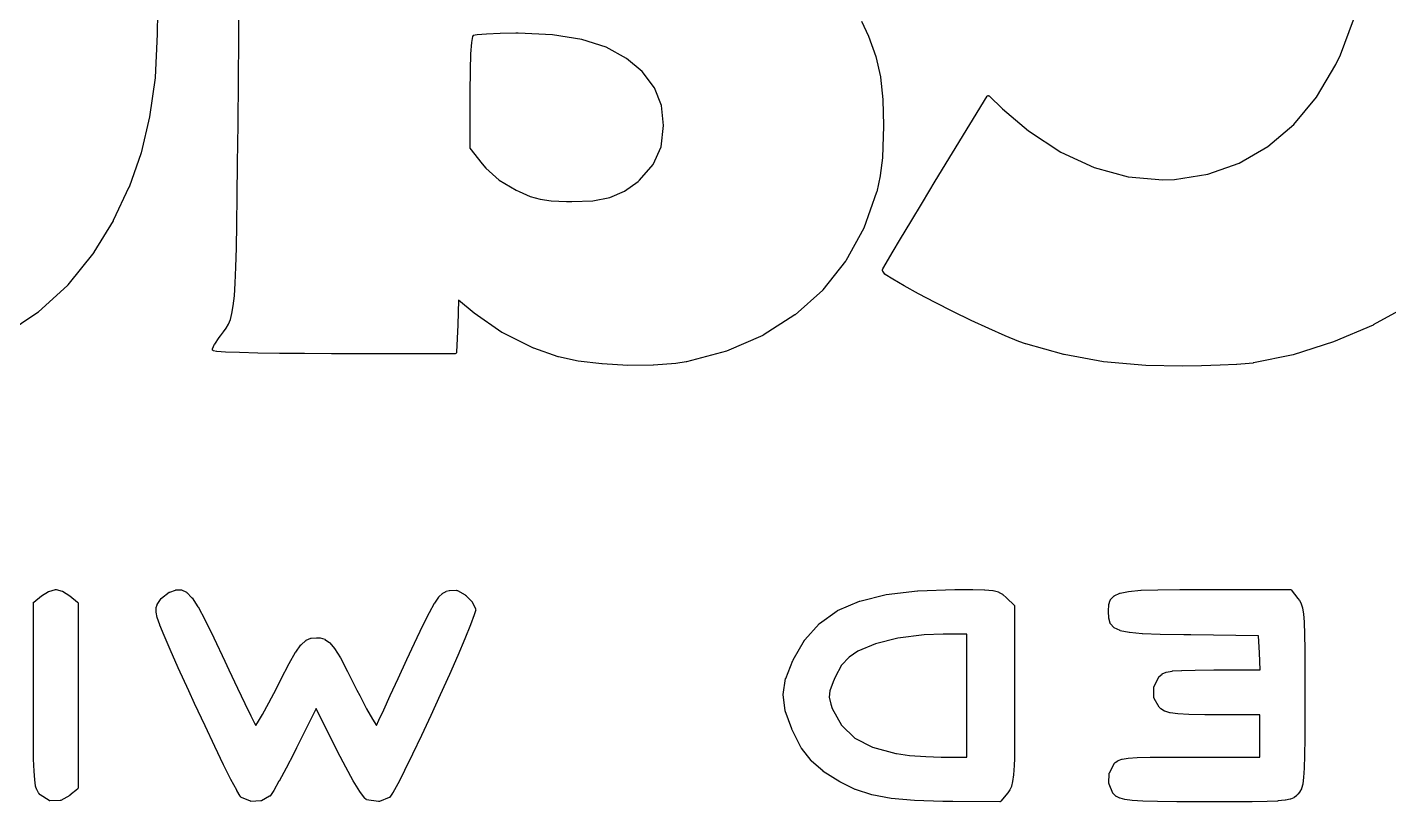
# Model space of a CAD drawing. Extents: x 10 to 287, y -200 to -10.
# Drawn here: x 102.885 to 107.652, y -63.808 to -61.096 of the extents above; entities that cross this region are included whole.
import ezdxf

# ---------------------------------------------------------------- set-up
doc = ezdxf.new("R2010")
doc.units = 0
doc.layers.add('BLACK', color=7, linetype='CONTINUOUS')

msp = doc.modelspace()

# ---------------------------------------------------------------- linework, layer by layer
at = {"layer": 'BLACK', "linetype": 'CONTINUOUS'}
for p, q in [((103.625, -61.137), (103.627, -60.9919)), ((103.341, -61.0428), (103.34, -61.1202)), ((107.483, -61.1928), (107.529, -61.0697)), ((104.54, -61.1177), (104.493, -61.1195)), ((104.595, -61.1169), (104.54, -61.1177)), ((104.604, -61.1168), (104.595, -61.1169)), ((104.724, -61.1221), (104.604, -61.1168)), ((105.806, -61.0744), (105.83, -61.1268)), ((103.34, -61.1204), (103.332, -61.2719)), ((103.34, -61.1202), (103.34, -61.1203)), ((103.34, -61.1203), (103.34, -61.1204)), ((103.624, -61.2797), (103.625, -61.137)), ((103.625, -61.137), (103.625, -61.137)), ((103.625, -61.137), (103.625, -61.137)), ((104.44, -61.1495), (104.437, -61.1883)), ((104.444, -61.1286), (104.44, -61.1495)), ((104.446, -61.1248), (104.444, -61.1286)), ((104.46, -61.1221), (104.446, -61.1248)), ((104.493, -61.1195), (104.46, -61.1221)), ((104.826, -61.1381), (104.724, -61.1221)), ((104.912, -61.1656), (104.826, -61.1381)), ((104.983, -61.2049), (104.912, -61.1656)), ((105.83, -61.1268), (105.83, -61.127)), ((105.83, -61.127), (105.83, -61.1272)), ((105.83, -61.1272), (105.856, -61.1979)), ((104.437, -61.1883), (104.435, -61.246)), ((105.038, -61.2512), (104.983, -61.2049)), ((105.856, -61.1979), (105.856, -61.1982)), ((105.856, -61.1982), (105.856, -61.1985)), ((105.856, -61.1985), (105.872, -61.2697)), ((107.467, -61.2266), (107.483, -61.1928)), ((104.435, -61.246), (104.434, -61.3246)), ((105.081, -61.3081), (105.038, -61.2512)), ((107.399, -61.3402), (107.467, -61.2266)), ((103.332, -61.2723), (103.313, -61.409)), ((103.332, -61.2719), (103.332, -61.2721)), ((103.332, -61.2721), (103.332, -61.2723)), ((103.623, -61.4359), (103.624, -61.2797)), ((103.624, -61.2797), (103.624, -61.2797)), ((105.106, -61.3699), (105.081, -61.3081)), ((105.872, -61.2697), (105.872, -61.27)), ((105.872, -61.27), (105.872, -61.2703)), ((105.872, -61.2703), (105.881, -61.3492)), ((104.434, -61.3246), (104.434, -61.5187)), ((105.881, -61.3492), (105.881, -61.3494)), ((105.881, -61.3494), (105.881, -61.3496)), ((105.881, -61.3496), (105.883, -61.4402)), ((106.064, -61.6347), (106.246, -61.3374)), ((106.246, -61.3366), (106.247, -61.336)), ((106.246, -61.3371), (106.246, -61.3366)), ((106.246, -61.3374), (106.246, -61.3371)), ((106.247, -61.336), (106.249, -61.3351)), ((106.249, -61.3352), (106.25, -61.335)), ((106.249, -61.3351), (106.249, -61.3352)), ((106.25, -61.335), (106.251, -61.3355)), ((106.251, -61.3355), (106.252, -61.3357)), ((106.252, -61.3357), (106.253, -61.3362)), ((106.253, -61.3362), (106.253, -61.3364)), ((106.253, -61.3364), (106.3, -61.3808)), ((107.319, -61.436), (107.399, -61.3402)), ((105.113, -61.4402), (105.106, -61.3699)), ((106.3, -61.3808), (106.391, -61.4589)), ((103.313, -61.4094), (103.283, -61.5354)), ((103.313, -61.409), (103.313, -61.4092)), ((103.313, -61.4092), (103.313, -61.4094)), ((103.621, -61.5712), (103.623, -61.4359)), ((105.104, -61.514), (105.113, -61.4402)), ((105.883, -61.4435), (105.882, -61.4774)), ((105.883, -61.4402), (105.883, -61.4402)), ((105.883, -61.4402), (105.883, -61.4434)), ((105.883, -61.4434), (105.883, -61.4435)), ((105.883, -61.4435), (105.883, -61.4435)), ((107.229, -61.5136), (107.319, -61.436)), ((105.882, -61.4776), (105.879, -61.5524)), ((105.882, -61.4774), (105.882, -61.4775)), ((105.882, -61.4775), (105.882, -61.4776)), ((106.391, -61.4589), (106.504, -61.5331)), ((103.283, -61.5359), (103.241, -61.6553)), ((103.283, -61.5354), (103.283, -61.5357)), ((103.283, -61.5357), (103.283, -61.5359)), ((104.434, -61.5187), (104.478, -61.5738)), ((105.076, -61.5764), (105.104, -61.514)), ((106.504, -61.5331), (106.621, -61.5868)), ((107.128, -61.5721), (107.229, -61.5136)), ((103.62, -61.6872), (103.621, -61.5712)), ((104.478, -61.5738), (104.49, -61.5887)), ((104.49, -61.5887), (104.537, -61.6308)), ((105.028, -61.6313), (105.076, -61.5764)), ((105.879, -61.5528), (105.871, -61.615)), ((105.879, -61.5524), (105.879, -61.5526)), ((105.879, -61.5526), (105.879, -61.5528)), ((106.621, -61.5868), (106.74, -61.6193)), ((107.019, -61.6107), (107.128, -61.5721)), ((104.537, -61.6308), (104.597, -61.6663)), ((104.976, -61.6697), (105.024, -61.6353)), ((105.024, -61.6353), (105.028, -61.6313)), ((105.871, -61.6155), (105.859, -61.672)), ((105.871, -61.615), (105.871, -61.6152)), ((105.871, -61.6152), (105.871, -61.6155)), ((106.019, -61.7088), (106.064, -61.6347)), ((106.064, -61.6347), (106.064, -61.6347)), ((106.064, -61.6347), (106.064, -61.6347)), ((106.74, -61.6193), (106.861, -61.6302)), ((106.861, -61.6302), (106.902, -61.6289)), ((106.902, -61.6289), (107.019, -61.6107)), ((103.24, -61.6558), (103.185, -61.7725)), ((103.241, -61.6553), (103.24, -61.6555)), ((103.24, -61.6555), (103.24, -61.6558)), ((103.619, -61.7856), (103.62, -61.6872)), ((104.597, -61.6663), (104.607, -61.6713)), ((104.607, -61.6713), (104.645, -61.688)), ((104.645, -61.688), (104.68, -61.698)), ((104.925, -61.6918), (104.976, -61.6697)), ((105.858, -61.6726), (105.814, -61.7987)), ((105.859, -61.672), (105.858, -61.6723)), ((105.858, -61.6723), (105.858, -61.6726)), ((104.68, -61.698), (104.719, -61.7033)), ((104.719, -61.7033), (104.773, -61.706)), ((104.773, -61.706), (104.791, -61.7064)), ((104.791, -61.7064), (104.865, -61.7036)), ((104.865, -61.7036), (104.925, -61.6918)), ((105.978, -61.7771), (106.019, -61.7088)), ((106.019, -61.7088), (106.019, -61.7088)), ((106.019, -61.7088), (106.019, -61.7088)), ((103.185, -61.773), (103.118, -61.8838)), ((103.185, -61.7725), (103.185, -61.7727)), ((103.185, -61.7727), (103.185, -61.773)), ((103.617, -61.8679), (103.619, -61.7856)), ((105.942, -61.8369), (105.978, -61.7771)), ((105.978, -61.7771), (105.978, -61.7771)), ((105.978, -61.7771), (105.978, -61.7771)), ((105.814, -61.7995), (105.751, -61.9141)), ((105.814, -61.7987), (105.814, -61.7991)), ((105.814, -61.7991), (105.814, -61.7995)), ((103.615, -61.9361), (103.617, -61.8679)), ((105.913, -61.8859), (105.942, -61.8369)), ((105.942, -61.8369), (105.942, -61.8369)), ((105.942, -61.8369), (105.942, -61.8369)), ((103.118, -61.8843), (103.027, -61.9979)), ((103.118, -61.8838), (103.118, -61.884)), ((103.118, -61.884), (103.118, -61.8843)), ((105.75, -61.9148), (105.67, -62.0157)), ((105.751, -61.9141), (105.75, -61.9144)), ((105.75, -61.9144), (105.75, -61.9148)), ((105.881, -61.9415), (105.892, -61.9216)), ((105.892, -61.9216), (105.913, -61.8859)), ((105.892, -61.9216), (105.892, -61.9216)), ((105.892, -61.9216), (105.892, -61.9216)), ((105.913, -61.8859), (105.913, -61.8859)), ((105.913, -61.8859), (105.913, -61.8859)), ((103.613, -61.9915), (103.615, -61.9361)), ((105.879, -61.945), (105.881, -61.9419)), ((105.879, -61.9459), (105.879, -61.945)), ((105.879, -61.9467), (105.879, -61.9459)), ((105.879, -61.9477), (105.879, -61.9467)), ((105.879, -61.9488), (105.879, -61.9477)), ((105.88, -61.9495), (105.879, -61.9488)), ((105.88, -61.9503), (105.88, -61.9495)), ((105.888, -61.96), (105.88, -61.9503)), ((105.881, -61.9417), (105.881, -61.9415)), ((105.881, -61.9419), (105.881, -61.9417)), ((105.889, -61.9603), (105.888, -61.96)), ((105.889, -61.9609), (105.889, -61.9603)), ((105.915, -61.9781), (105.889, -61.9609)), ((103.027, -61.9984), (102.923, -62.0939)), ((103.027, -61.9979), (103.027, -61.9981)), ((103.027, -61.9981), (103.027, -61.9984)), ((103.61, -62.0359), (103.613, -61.9915)), ((105.67, -62.0163), (105.573, -62.1026)), ((105.67, -62.0157), (105.67, -62.0159)), ((105.67, -62.0159), (105.67, -62.0163)), ((105.915, -61.9782), (105.915, -61.9781)), ((105.915, -61.9783), (105.915, -61.9782)), ((105.955, -62.0016), (105.915, -61.9783)), ((105.955, -62.0017), (105.955, -62.0016)), ((105.955, -62.0016), (105.955, -62.0016)), ((106.005, -62.0293), (105.955, -62.0017)), ((103.601, -62.098), (103.606, -62.0708)), ((103.606, -62.0708), (103.61, -62.0359)), ((104.395, -62.0518), (104.392, -62.1378)), ((104.449, -62.0964), (104.395, -62.0518)), ((106.005, -62.0294), (106.005, -62.0293)), ((106.005, -62.0293), (106.005, -62.0293)), ((106.064, -62.0597), (106.005, -62.0294)), ((106.064, -62.0598), (106.064, -62.0597)), ((106.126, -62.0913), (106.064, -62.0598)), ((106.064, -62.0598), (106.064, -62.0598)), ((107.724, -62.0685), (107.597, -62.1381)), ((102.922, -62.0944), (102.807, -62.1712)), ((102.923, -62.094), (102.922, -62.0944)), ((102.923, -62.0939), (102.923, -62.094)), ((103.589, -62.1356), (103.596, -62.119)), ((103.596, -62.119), (103.601, -62.098)), ((104.449, -62.0965), (104.449, -62.0964)), ((104.449, -62.0967), (104.449, -62.0965)), ((104.546, -62.1642), (104.449, -62.0967)), ((105.572, -62.1031), (105.461, -62.1742)), ((105.573, -62.1028), (105.572, -62.1031)), ((105.573, -62.1026), (105.573, -62.1028)), ((106.19, -62.1222), (106.126, -62.0913)), ((106.126, -62.0913), (106.126, -62.0913)), ((106.126, -62.0913), (106.126, -62.0913)), ((103.561, -62.1765), (103.572, -62.1626)), ((103.572, -62.1626), (103.581, -62.1495)), ((103.581, -62.1495), (103.589, -62.1356)), ((104.392, -62.1378), (104.388, -62.2339)), ((104.547, -62.1642), (104.546, -62.1642)), ((104.547, -62.1645), (104.547, -62.1642)), ((104.657, -62.2192), (104.547, -62.1645)), ((106.19, -62.1223), (106.19, -62.1222)), ((106.19, -62.1222), (106.19, -62.1222)), ((106.252, -62.151), (106.19, -62.1223)), ((106.309, -62.176), (106.252, -62.151)), ((106.252, -62.151), (106.252, -62.151)), ((106.252, -62.151), (106.252, -62.151)), ((107.597, -62.1383), (107.459, -62.1971)), ((107.597, -62.1381), (107.597, -62.1382)), ((107.597, -62.1382), (107.597, -62.1383)), ((103.533, -62.2214), (103.54, -62.2058)), ((103.54, -62.2055), (103.541, -62.2051)), ((103.54, -62.2058), (103.54, -62.2055)), ((103.541, -62.2051), (103.556, -62.1822)), ((103.556, -62.1821), (103.557, -62.182)), ((103.556, -62.1822), (103.556, -62.1821)), ((103.557, -62.182), (103.561, -62.1765)), ((103.561, -62.1765), (103.561, -62.1765)), ((105.46, -62.1745), (105.333, -62.2294)), ((105.461, -62.1742), (105.46, -62.1742)), ((105.46, -62.1742), (105.46, -62.1745)), ((106.357, -62.1955), (106.309, -62.176)), ((106.309, -62.176), (106.309, -62.176)), ((106.309, -62.176), (106.309, -62.176)), ((106.357, -62.1956), (106.357, -62.1955)), ((106.357, -62.1955), (106.357, -62.1955)), ((106.38, -62.204), (106.357, -62.1956)), ((106.381, -62.204), (106.38, -62.204)), ((106.381, -62.2041), (106.381, -62.204)), ((106.514, -62.2419), (106.381, -62.2041)), ((107.459, -62.1972), (107.317, -62.2424)), ((107.459, -62.1971), (107.459, -62.1971)), ((107.459, -62.1971), (107.459, -62.1972)), ((103.533, -62.2224), (103.533, -62.2214)), ((103.533, -62.2226), (103.533, -62.2224)), ((103.533, -62.2229), (103.533, -62.2226)), ((103.533, -62.223), (103.533, -62.2229)), ((103.533, -62.2232), (103.533, -62.223)), ((103.533, -62.2237), (103.533, -62.2232)), ((103.533, -62.2247), (103.533, -62.2237)), ((103.533, -62.2252), (103.533, -62.2247)), ((103.533, -62.2255), (103.533, -62.2252)), ((103.533, -62.2267), (103.533, -62.2255)), ((103.534, -62.2269), (103.533, -62.2267)), ((103.534, -62.2273), (103.534, -62.2269)), ((103.535, -62.228), (103.534, -62.2273)), ((103.537, -62.2288), (103.535, -62.228)), ((103.547, -62.231), (103.537, -62.2288)), ((103.548, -62.231), (103.547, -62.231)), ((103.548, -62.2311), (103.548, -62.231)), ((103.579, -62.2331), (103.548, -62.2311)), ((103.628, -62.2349), (103.579, -62.2331)), ((103.579, -62.2331), (103.579, -62.2331)), ((103.579, -62.2331), (103.579, -62.2331)), ((103.692, -62.2364), (103.628, -62.2349)), ((103.628, -62.2349), (103.628, -62.2349)), ((103.628, -62.2349), (103.628, -62.2349)), ((103.768, -62.2376), (103.692, -62.2364)), ((103.692, -62.2364), (103.692, -62.2364)), ((103.692, -62.2364), (103.692, -62.2364)), ((103.855, -62.2384), (103.768, -62.2376)), ((103.768, -62.2376), (103.768, -62.2376)), ((103.768, -62.2376), (103.768, -62.2376)), ((103.95, -62.2387), (103.855, -62.2384)), ((103.855, -62.2384), (103.855, -62.2384)), ((103.855, -62.2384), (103.855, -62.2384)), ((103.95, -62.2387), (103.95, -62.2387)), ((103.95, -62.2387), (103.95, -62.2387)), ((103.96, -62.2387), (103.95, -62.2387)), ((104.383, -62.2387), (103.96, -62.2387)), ((104.385, -62.238), (104.383, -62.2387)), ((104.387, -62.2373), (104.385, -62.238)), ((104.388, -62.2355), (104.387, -62.2372)), ((104.387, -62.2372), (104.387, -62.2373)), ((104.387, -62.2373), (104.387, -62.2373)), ((104.388, -62.2339), (104.388, -62.2355)), ((104.658, -62.2195), (104.657, -62.2192)), ((104.657, -62.2192), (104.657, -62.2192)), ((104.744, -62.2497), (104.658, -62.2195)), ((104.745, -62.2499), (104.744, -62.2497)), ((104.744, -62.2497), (104.744, -62.2497)), ((104.814, -62.2646), (104.745, -62.2499)), ((105.333, -62.2296), (105.193, -62.2675)), ((105.333, -62.2294), (105.333, -62.2294)), ((105.333, -62.2294), (105.333, -62.2296)), ((106.515, -62.2419), (106.514, -62.2419)), ((106.515, -62.2421), (106.515, -62.2419)), ((106.653, -62.2671), (106.515, -62.2421)), ((107.317, -62.2425), (107.178, -62.2713)), ((107.317, -62.2424), (107.317, -62.2423)), ((107.317, -62.2423), (107.317, -62.2425)), ((104.814, -62.2646), (104.814, -62.2645)), ((104.814, -62.2645), (104.814, -62.2646)), ((104.897, -62.2746), (104.814, -62.2646)), ((104.898, -62.2746), (104.897, -62.2746)), ((104.898, -62.2747), (104.898, -62.2746)), ((104.988, -62.2796), (104.898, -62.2747)), ((105.076, -62.2793), (104.988, -62.2796)), ((104.988, -62.2796), (104.988, -62.2796)), ((104.988, -62.2796), (104.988, -62.2796)), ((105.077, -62.2793), (105.076, -62.2792)), ((105.076, -62.2792), (105.076, -62.2793)), ((105.156, -62.2733), (105.077, -62.2793)), ((105.192, -62.2676), (105.156, -62.2733)), ((105.156, -62.2733), (105.156, -62.2732)), ((105.156, -62.2732), (105.156, -62.2733)), ((105.193, -62.2675), (105.192, -62.2674)), ((105.192, -62.2674), (105.192, -62.2676)), ((106.653, -62.2671), (106.653, -62.267)), ((106.653, -62.267), (106.653, -62.2671)), ((106.801, -62.2801), (106.653, -62.2671)), ((106.928, -62.2825), (106.801, -62.2801)), ((106.801, -62.2801), (106.801, -62.2801)), ((106.801, -62.2801), (106.801, -62.2801)), ((106.996, -62.2814), (106.928, -62.2825)), ((106.928, -62.2825), (106.928, -62.2824)), ((106.928, -62.2824), (106.928, -62.2825)), ((107.062, -62.2793), (106.996, -62.2814)), ((106.996, -62.2814), (106.996, -62.2814)), ((106.996, -62.2814), (106.996, -62.2814)), ((107.119, -62.2764), (107.062, -62.2793)), ((107.062, -62.2793), (107.062, -62.2793)), ((107.062, -62.2793), (107.062, -62.2793)), ((107.12, -62.2764), (107.119, -62.2764)), ((107.119, -62.2764), (107.119, -62.2764)), ((107.163, -62.2731), (107.12, -62.2764)), ((107.177, -62.2714), (107.163, -62.2731)), ((107.163, -62.2731), (107.163, -62.273)), ((107.163, -62.273), (107.163, -62.2731)), ((107.178, -62.2713), (107.177, -62.2713)), ((107.177, -62.2713), (107.177, -62.2714)), ((102.935, -63.0864), (102.959, -63.0716)), ((102.959, -63.0715), (102.96, -63.0711)), ((102.959, -63.0716), (102.959, -63.0715)), ((102.96, -63.0711), (102.983, -63.0643)), ((102.983, -63.0643), (102.984, -63.0644)), ((102.984, -63.0644), (102.986, -63.0643)), ((102.986, -63.0643), (103.007, -63.0701)), ((103.007, -63.0701), (103.007, -63.0706)), ((103.007, -63.0706), (103.008, -63.0707)), ((103.008, -63.0707), (103.034, -63.0864)), ((103.383, -63.0738), (103.384, -63.0735)), ((103.383, -63.0743), (103.383, -63.0738)), ((103.384, -63.0733), (103.404, -63.0663)), ((103.384, -63.0735), (103.384, -63.0733)), ((103.384, -63.0735), (103.384, -63.0735)), ((103.404, -63.0664), (103.405, -63.066)), ((103.404, -63.0663), (103.404, -63.0664)), ((103.405, -63.066), (103.423, -63.0655)), ((103.423, -63.0655), (103.424, -63.0659)), ((103.424, -63.0659), (103.425, -63.066)), ((103.425, -63.066), (103.442, -63.074)), ((103.442, -63.074), (103.442, -63.0746)), ((104.34, -63.0773), (104.351, -63.0711)), ((104.351, -63.0711), (104.352, -63.071)), ((104.352, -63.0707), (104.362, -63.0678)), ((104.352, -63.071), (104.352, -63.0707)), ((104.362, -63.0679), (104.363, -63.0676)), ((104.362, -63.0678), (104.362, -63.0679)), ((104.363, -63.0676), (104.388, -63.0674)), ((104.388, -63.0674), (104.389, -63.0679)), ((104.389, -63.0679), (104.391, -63.0681)), ((104.391, -63.0681), (104.418, -63.0834)), ((105.892, -63.0819), (106.002, -63.0687)), ((106.002, -63.0687), (106.003, -63.0686)), ((106.002, -63.0687), (106.002, -63.0687)), ((106.003, -63.0686), (106.132, -63.0643)), ((106.132, -63.0643), (106.132, -63.0643)), ((106.132, -63.0643), (106.132, -63.0643)), ((106.132, -63.0643), (106.135, -63.0643)), ((106.135, -63.0643), (106.135, -63.0643)), ((106.135, -63.0643), (106.135, -63.0643)), ((106.135, -63.0643), (106.195, -63.0644)), ((106.195, -63.0644), (106.195, -63.0644)), ((106.195, -63.0644), (106.195, -63.0644)), ((106.195, -63.0644), (106.237, -63.0654)), ((106.237, -63.0654), (106.238, -63.0655)), ((106.238, -63.0655), (106.238, -63.0655)), ((106.238, -63.0655), (106.266, -63.0681)), ((106.266, -63.0681), (106.266, -63.0683)), ((106.266, -63.0683), (106.267, -63.0682)), ((106.267, -63.0682), (106.285, -63.073)), ((106.285, -63.073), (106.286, -63.0734)), ((106.286, -63.0734), (106.286, -63.0735)), ((106.286, -63.0735), (106.3, -63.0812)), ((106.711, -63.0774), (106.741, -63.0713)), ((106.741, -63.0712), (106.784, -63.0673)), ((106.741, -63.0713), (106.741, -63.0712)), ((106.741, -63.0713), (106.741, -63.0713)), ((106.784, -63.0673), (106.784, -63.0674)), ((106.784, -63.0674), (106.785, -63.0673)), ((106.785, -63.0673), (106.843, -63.0652)), ((106.843, -63.0652), (106.92, -63.0643)), ((106.843, -63.0652), (106.843, -63.0652)), ((106.843, -63.0652), (106.843, -63.0652)), ((106.92, -63.0643), (107.016, -63.0641)), ((106.92, -63.0643), (106.92, -63.0643)), ((106.92, -63.0643), (106.92, -63.0643)), ((107.016, -63.0641), (107.016, -63.0641)), ((107.016, -63.0641), (107.016, -63.0641)), ((107.016, -63.0641), (107.306, -63.0641)), ((107.306, -63.0641), (107.307, -63.0642)), ((107.307, -63.0642), (107.307, -63.0641)), ((107.307, -63.0641), (107.308, -63.0649)), ((107.308, -63.0649), (107.31, -63.0655)), ((107.31, -63.0655), (107.31, -63.0658)), ((107.31, -63.0658), (107.31, -63.066)), ((107.31, -63.066), (107.334, -63.0957)), ((102.906, -63.1117), (102.907, -63.1102)), ((102.906, -63.112), (102.906, -63.1117)), ((102.906, -63.1122), (102.906, -63.112)), ((102.906, -63.4338), (102.906, -63.1122)), ((102.907, -63.1087), (102.908, -63.1086)), ((102.907, -63.1102), (102.907, -63.1087)), ((102.908, -63.1083), (102.935, -63.0868)), ((102.908, -63.1086), (102.908, -63.1083)), ((102.935, -63.0867), (102.935, -63.0864)), ((102.935, -63.0868), (102.935, -63.0867)), ((103.034, -63.0864), (103.034, -63.0867)), ((103.034, -63.0867), (103.034, -63.0868)), ((103.034, -63.0868), (103.061, -63.1083)), ((103.061, -63.1083), (103.061, -63.1086)), ((103.061, -63.1086), (103.061, -63.1087)), ((103.061, -63.1087), (103.062, -63.1102)), ((103.062, -63.1102), (103.063, -63.1117)), ((103.063, -63.1117), (103.063, -63.112)), ((103.063, -63.112), (103.063, -63.1122)), ((103.063, -63.1122), (103.063, -63.7597)), ((103.336, -63.1279), (103.339, -63.1182)), ((103.339, -63.1175), (103.34, -63.1167)), ((103.339, -63.1182), (103.339, -63.1175)), ((103.34, -63.1167), (103.354, -63.0958)), ((103.354, -63.0958), (103.355, -63.0954)), ((103.355, -63.0947), (103.382, -63.0744)), ((103.355, -63.0954), (103.355, -63.0947)), ((103.382, -63.0744), (103.383, -63.0743)), ((103.442, -63.0746), (103.443, -63.075)), ((103.443, -63.075), (103.461, -63.0935)), ((103.461, -63.0935), (103.461, -63.094)), ((103.461, -63.094), (103.462, -63.0942)), ((103.462, -63.0942), (103.482, -63.1253)), ((104.293, -63.1445), (104.311, -63.1125)), ((104.311, -63.1123), (104.312, -63.1121)), ((104.311, -63.1125), (104.311, -63.1123)), ((104.312, -63.1121), (104.326, -63.0912)), ((104.326, -63.0905), (104.339, -63.0782)), ((104.326, -63.0909), (104.326, -63.0905)), ((104.326, -63.0912), (104.326, -63.0909)), ((104.339, -63.0779), (104.34, -63.0773)), ((104.339, -63.0782), (104.339, -63.0779)), ((104.418, -63.0834), (104.418, -63.0837)), ((104.418, -63.0837), (104.418, -63.0838)), ((104.418, -63.0838), (104.42, -63.0848)), ((104.42, -63.0848), (104.42, -63.0851)), ((104.42, -63.0851), (104.42, -63.0853)), ((104.42, -63.0853), (104.442, -63.1079)), ((104.442, -63.1079), (104.443, -63.1086)), ((104.443, -63.1086), (104.443, -63.1092)), ((104.443, -63.1092), (104.454, -63.1314)), ((105.722, -63.1385), (105.799, -63.1052)), ((105.799, -63.1051), (105.8, -63.1049)), ((105.799, -63.1052), (105.799, -63.1051)), ((105.8, -63.1049), (105.892, -63.082)), ((105.892, -63.0821), (105.892, -63.0819)), ((105.892, -63.082), (105.892, -63.0821)), ((106.3, -63.0812), (106.3, -63.0817)), ((106.3, -63.0817), (106.301, -63.0819)), ((106.301, -63.0819), (106.313, -63.0931)), ((106.313, -63.0931), (106.313, -63.0932)), ((106.313, -63.0932), (106.313, -63.0932)), ((106.313, -63.0932), (106.341, -63.1209)), ((106.341, -63.1209), (106.341, -63.1209)), ((106.341, -63.1209), (106.342, -63.1245)), ((106.671, -63.1387), (106.672, -63.1187)), ((106.672, -63.1175), (106.677, -63.1017)), ((106.672, -63.1181), (106.672, -63.1175)), ((106.672, -63.1187), (106.672, -63.1181)), ((106.677, -63.1017), (106.678, -63.1008)), ((106.678, -63.0998), (106.689, -63.0878)), ((106.678, -63.1008), (106.678, -63.0998)), ((106.689, -63.0878), (106.69, -63.0873)), ((106.69, -63.0873), (106.691, -63.0865)), ((106.691, -63.0865), (106.71, -63.0777)), ((106.71, -63.0777), (106.711, -63.0774)), ((106.71, -63.0777), (106.71, -63.0777)), ((107.334, -63.0957), (107.334, -63.0958)), ((107.334, -63.0958), (107.334, -63.0958)), ((107.334, -63.0958), (107.339, -63.1025)), ((107.339, -63.1025), (107.339, -63.1029)), ((107.339, -63.1029), (107.339, -63.1031)), ((107.339, -63.1031), (107.345, -63.1136)), ((107.345, -63.1136), (107.345, -63.1142)), ((107.345, -63.1142), (107.345, -63.1146)), ((107.345, -63.1146), (107.35, -63.1286)), ((103.336, -63.1287), (103.336, -63.1279)), ((103.336, -63.1294), (103.336, -63.1287)), ((103.336, -63.1424), (103.336, -63.1294)), ((103.336, -63.1429), (103.336, -63.1424)), ((103.336, -63.1434), (103.336, -63.1429)), ((103.34, -63.162), (103.336, -63.1434)), ((103.34, -63.1622), (103.34, -63.162)), ((103.34, -63.1625), (103.34, -63.1622)), ((103.349, -63.1888), (103.34, -63.1625)), ((103.482, -63.1253), (103.482, -63.1255)), ((103.482, -63.1255), (103.483, -63.1257)), ((103.483, -63.1257), (103.507, -63.1714)), ((104.27, -63.1904), (104.293, -63.1447)), ((104.293, -63.1446), (104.293, -63.1445)), ((104.293, -63.1447), (104.293, -63.1446)), ((104.45, -63.1537), (104.437, -63.1882)), ((104.455, -63.1355), (104.45, -63.1532)), ((104.45, -63.1532), (104.45, -63.1534)), ((104.45, -63.1534), (104.45, -63.1537)), ((104.454, -63.1314), (104.454, -63.1324)), ((104.454, -63.1324), (104.455, -63.1333)), ((104.455, -63.1339), (104.454, -63.1347)), ((104.454, -63.1347), (104.455, -63.1355)), ((104.455, -63.1333), (104.455, -63.1339)), ((105.659, -63.1836), (105.721, -63.139)), ((105.721, -63.139), (105.722, -63.1389)), ((105.722, -63.1389), (105.722, -63.1385)), ((106.342, -63.1245), (106.342, -63.4339)), ((106.671, -63.1388), (106.671, -63.1387)), ((106.671, -63.139), (106.671, -63.1388)), ((106.671, -63.1413), (106.671, -63.139)), ((106.671, -63.1414), (106.671, -63.1413)), ((106.671, -63.1416), (106.671, -63.1414)), ((106.672, -63.1642), (106.671, -63.1416)), ((106.672, -63.1647), (106.672, -63.1642)), ((106.672, -63.1653), (106.672, -63.1647)), ((106.677, -63.1828), (106.672, -63.1653)), ((107.35, -63.1286), (107.35, -63.129)), ((107.35, -63.129), (107.35, -63.1294)), ((107.35, -63.1294), (107.353, -63.1497)), ((107.353, -63.1497), (107.353, -63.1499)), ((107.353, -63.1499), (107.353, -63.1501)), ((107.353, -63.1501), (107.356, -63.1794)), ((103.349, -63.189), (103.349, -63.1888)), ((103.349, -63.1891), (103.349, -63.189)), ((103.364, -63.2256), (103.349, -63.1891)), ((103.507, -63.1714), (103.507, -63.1715)), ((103.507, -63.1715), (103.508, -63.1715)), ((103.508, -63.1715), (103.538, -63.2339)), ((104.24, -63.2525), (104.27, -63.1905)), ((104.27, -63.1905), (104.27, -63.1904)), ((104.27, -63.1905), (104.27, -63.1905)), ((104.437, -63.1884), (104.417, -63.2367)), ((104.437, -63.1882), (104.437, -63.1883)), ((104.437, -63.1883), (104.437, -63.1884)), ((105.607, -63.2409), (105.658, -63.1843)), ((105.658, -63.1841), (105.659, -63.1836)), ((105.658, -63.1843), (105.658, -63.1841)), ((106.677, -63.1837), (106.677, -63.1828)), ((106.678, -63.1847), (106.677, -63.1837)), ((106.689, -63.1978), (106.678, -63.1847)), ((106.69, -63.1983), (106.689, -63.1978)), ((106.691, -63.1991), (106.69, -63.1983)), ((106.711, -63.2084), (106.691, -63.1991)), ((106.711, -63.2085), (106.711, -63.2084)), ((106.712, -63.2088), (106.711, -63.2085)), ((106.743, -63.2151), (106.712, -63.2088)), ((106.744, -63.2152), (106.743, -63.2151)), ((106.743, -63.2151), (106.743, -63.2151)), ((106.789, -63.2192), (106.744, -63.2152)), ((107.356, -63.1794), (107.356, -63.1795)), ((107.356, -63.1795), (107.356, -63.1796)), ((107.356, -63.1796), (107.357, -63.2206)), ((103.364, -63.2257), (103.364, -63.2256)), ((103.385, -63.2747), (103.364, -63.2257)), ((103.364, -63.2257), (103.364, -63.2257)), ((103.538, -63.2339), (103.538, -63.2339)), ((103.538, -63.2339), (103.538, -63.234)), ((103.538, -63.234), (103.576, -63.3149)), ((103.825, -63.2841), (103.843, -63.2587)), ((103.843, -63.2584), (103.844, -63.2579)), ((103.843, -63.2587), (103.843, -63.2584)), ((103.844, -63.2579), (103.86, -63.2431)), ((103.86, -63.2431), (103.861, -63.2428)), ((103.861, -63.2422), (103.877, -63.2354)), ((103.861, -63.2428), (103.861, -63.2422)), ((103.877, -63.2354), (103.878, -63.2354)), ((103.878, -63.2354), (103.879, -63.2351)), ((103.879, -63.2351), (103.897, -63.2334)), ((103.897, -63.2334), (103.898, -63.2335)), ((103.898, -63.2335), (103.898, -63.2334)), ((103.898, -63.2334), (103.909, -63.2339)), ((103.909, -63.2339), (103.909, -63.2341)), ((103.909, -63.2341), (103.91, -63.234)), ((103.91, -63.234), (103.926, -63.2382)), ((103.926, -63.2382), (103.926, -63.2388)), ((103.926, -63.2388), (103.927, -63.239)), ((103.927, -63.239), (103.943, -63.2499)), ((103.943, -63.2499), (103.943, -63.2505)), ((103.943, -63.2505), (103.944, -63.2508)), ((103.944, -63.2508), (103.96, -63.2711)), ((104.214, -63.3098), (104.24, -63.2526)), ((104.24, -63.2526), (104.24, -63.2525)), ((104.24, -63.2525), (104.24, -63.2525)), ((104.417, -63.2368), (104.392, -63.2958)), ((104.417, -63.2367), (104.417, -63.2367)), ((104.417, -63.2367), (104.417, -63.2368)), ((105.566, -63.3111), (105.606, -63.2417)), ((105.606, -63.2417), (105.607, -63.2414)), ((105.607, -63.2414), (105.607, -63.2409)), ((105.855, -63.2543), (105.793, -63.2809)), ((105.933, -63.2349), (105.855, -63.2543)), ((106.025, -63.2237), (105.933, -63.2349)), ((106.092, -63.2213), (106.025, -63.2237)), ((106.174, -63.2208), (106.092, -63.2213)), ((106.174, -63.6511), (106.174, -63.2208)), ((106.79, -63.2192), (106.789, -63.2192)), ((106.789, -63.2192), (106.789, -63.2192)), ((106.852, -63.2216), (106.79, -63.2192)), ((106.934, -63.2231), (106.852, -63.2216)), ((106.852, -63.2216), (106.852, -63.2216)), ((106.852, -63.2216), (106.852, -63.2216)), ((106.959, -63.2234), (106.934, -63.2231)), ((106.934, -63.2231), (106.934, -63.2231)), ((106.934, -63.2231), (106.934, -63.2231)), ((107.196, -63.2264), (106.959, -63.2234)), ((106.959, -63.2234), (106.959, -63.2234)), ((106.959, -63.2234), (106.959, -63.2234)), ((107.199, -63.2866), (107.196, -63.2264)), ((107.357, -63.2206), (107.357, -63.2206)), ((107.357, -63.2206), (107.357, -63.2207)), ((107.357, -63.2207), (107.358, -63.276)), ((103.413, -63.3384), (103.385, -63.2747)), ((103.385, -63.2747), (103.385, -63.2747)), ((103.385, -63.2747), (103.385, -63.2747)), ((103.802, -63.3236), (103.824, -63.2845)), ((103.824, -63.2845), (103.825, -63.2844)), ((103.825, -63.2844), (103.825, -63.2841)), ((103.96, -63.2711), (103.96, -63.2714)), ((103.96, -63.2714), (103.961, -63.2716)), ((103.961, -63.2716), (103.981, -63.304)), ((103.981, -63.304), (103.981, -63.3042)), ((103.981, -63.3042), (103.981, -63.3043)), ((103.981, -63.3043), (104.006, -63.3516)), ((104.183, -63.3761), (104.214, -63.3098)), ((104.214, -63.3098), (104.214, -63.3098)), ((104.214, -63.3098), (104.214, -63.3098)), ((104.392, -63.2958), (104.363, -63.3624)), ((104.392, -63.2958), (104.392, -63.2958)), ((104.392, -63.2958), (104.392, -63.2958)), ((105.565, -63.3132), (105.566, -63.3115)), ((105.566, -63.3114), (105.566, -63.3111)), ((105.566, -63.3115), (105.566, -63.3114)), ((105.763, -63.3011), (105.736, -63.33)), ((105.793, -63.2809), (105.763, -63.3011)), ((107.202, -63.3463), (107.199, -63.2866)), ((107.358, -63.276), (107.358, -63.2761)), ((107.358, -63.2761), (107.358, -63.2761)), ((107.358, -63.2761), (107.358, -63.3486)), ((103.45, -63.4192), (103.413, -63.3384)), ((103.413, -63.3384), (103.413, -63.3384)), ((103.413, -63.3384), (103.413, -63.3384)), ((103.576, -63.3149), (103.576, -63.315)), ((103.576, -63.315), (103.576, -63.315)), ((103.576, -63.315), (103.591, -63.3463)), ((103.591, -63.3463), (103.591, -63.3463)), ((103.591, -63.3463), (103.621, -63.4095)), ((103.773, -63.3791), (103.802, -63.3237)), ((103.802, -63.3237), (103.802, -63.3236)), ((103.802, -63.3237), (103.802, -63.3237)), ((104.006, -63.3516), (104.006, -63.3517)), ((104.006, -63.3517), (104.006, -63.3517)), ((104.006, -63.3517), (104.039, -63.4168)), ((105.541, -63.3757), (105.565, -63.3135)), ((105.565, -63.3134), (105.565, -63.3132)), ((105.565, -63.3135), (105.565, -63.3134)), ((105.736, -63.33), (105.713, -63.3717)), ((106.859, -63.3602), (106.872, -63.3542)), ((106.872, -63.3542), (106.873, -63.3542)), ((106.873, -63.3538), (106.894, -63.3499)), ((106.873, -63.3542), (106.873, -63.3538)), ((106.894, -63.35), (106.895, -63.3498)), ((106.894, -63.3499), (106.894, -63.35)), ((106.895, -63.3498), (106.926, -63.3476)), ((106.926, -63.3476), (106.927, -63.3476)), ((106.927, -63.3476), (106.974, -63.3465)), ((106.927, -63.3476), (106.927, -63.3476)), ((106.974, -63.3465), (107.039, -63.3463)), ((106.974, -63.3465), (106.974, -63.3466)), ((106.974, -63.3466), (106.974, -63.3465)), ((107.039, -63.3463), (107.039, -63.3463)), ((107.039, -63.3463), (107.039, -63.3463)), ((107.039, -63.3463), (107.202, -63.3463)), ((107.358, -63.3486), (107.358, -63.3486)), ((107.358, -63.3486), (107.358, -63.3486)), ((107.358, -63.3486), (107.358, -63.441)), ((103.757, -63.4106), (103.773, -63.3792)), ((103.773, -63.3792), (103.773, -63.3791)), ((103.773, -63.3791), (103.773, -63.3791)), ((104.155, -63.4358), (104.183, -63.3761)), ((104.183, -63.3761), (104.183, -63.3761)), ((104.183, -63.3761), (104.183, -63.3761)), ((104.363, -63.3624), (104.331, -63.4333)), ((104.363, -63.3624), (104.363, -63.3624)), ((104.363, -63.3624), (104.363, -63.3624)), ((105.532, -63.4317), (105.54, -63.3767)), ((105.54, -63.3767), (105.541, -63.3762)), ((105.541, -63.3762), (105.541, -63.3757)), ((105.706, -63.3873), (105.695, -63.419)), ((105.713, -63.3717), (105.706, -63.3873)), ((106.829, -63.4048), (106.847, -63.3712)), ((106.829, -63.406), (106.829, -63.4048)), ((106.829, -63.4072), (106.829, -63.406)), ((106.829, -63.4435), (106.829, -63.4072)), ((106.847, -63.3702), (106.848, -63.3701)), ((106.847, -63.3708), (106.847, -63.3702)), ((106.847, -63.3712), (106.847, -63.3708)), ((106.848, -63.3697), (106.858, -63.3611)), ((106.848, -63.37), (106.848, -63.3697)), ((106.848, -63.3701), (106.848, -63.37)), ((106.858, -63.3608), (106.859, -63.3602)), ((106.858, -63.3611), (106.858, -63.3608)), ((102.906, -63.5278), (102.906, -63.4338)), ((102.906, -63.4338), (102.906, -63.4338)), ((102.906, -63.4338), (102.906, -63.4338)), ((103.47, -63.4633), (103.45, -63.4192)), ((103.45, -63.4192), (103.45, -63.4192)), ((103.45, -63.4192), (103.45, -63.4192)), ((103.621, -63.4095), (103.621, -63.4095)), ((103.621, -63.4095), (103.647, -63.4641)), ((103.731, -63.4608), (103.757, -63.4106)), ((104.039, -63.4168), (104.039, -63.4168)), ((104.039, -63.4168), (104.039, -63.4168)), ((104.039, -63.4168), (104.049, -63.436)), ((104.049, -63.436), (104.073, -63.4826)), ((104.133, -63.4856), (104.155, -63.4358)), ((104.155, -63.4358), (104.155, -63.4358)), ((104.155, -63.4358), (104.155, -63.4358)), ((104.331, -63.4334), (104.298, -63.5056)), ((104.331, -63.4333), (104.331, -63.4334)), ((104.331, -63.4334), (104.331, -63.4334)), ((105.532, -63.4324), (105.532, -63.4317)), ((105.532, -63.4331), (105.532, -63.4324)), ((105.539, -63.4885), (105.532, -63.4331)), ((105.695, -63.419), (105.692, -63.442)), ((105.692, -63.442), (105.698, -63.4657)), ((106.342, -63.4339), (106.342, -63.4955)), ((106.83, -63.4447), (106.829, -63.4435)), ((106.83, -63.446), (106.83, -63.4447)), ((106.848, -63.477), (106.83, -63.446)), ((107.358, -63.441), (107.358, -63.441)), ((107.358, -63.441), (107.358, -63.441)), ((107.358, -63.441), (107.358, -63.5069)), ((103.507, -63.5421), (103.47, -63.4633)), ((103.47, -63.4633), (103.47, -63.4633)), ((103.47, -63.4633), (103.47, -63.4633)), ((103.647, -63.4641), (103.668, -63.507)), ((103.691, -63.5315), (103.708, -63.5022)), ((103.708, -63.5022), (103.731, -63.4608)), ((103.896, -63.4813), (103.827, -63.619)), ((103.971, -63.6316), (103.896, -63.4813)), ((104.073, -63.4826), (104.093, -63.5186)), ((104.116, -63.5226), (104.133, -63.4856)), ((104.133, -63.4856), (104.133, -63.4856)), ((104.133, -63.4856), (104.133, -63.4856)), ((105.539, -63.489), (105.539, -63.4885)), ((105.539, -63.4896), (105.539, -63.489)), ((105.562, -63.5528), (105.539, -63.4896)), ((105.698, -63.4657), (105.703, -63.4809)), ((105.703, -63.4809), (105.736, -63.5398)), ((106.342, -63.4955), (106.342, -63.4955)), ((106.342, -63.4955), (106.342, -63.4955)), ((106.342, -63.4955), (106.342, -63.5743)), ((106.849, -63.4775), (106.848, -63.477)), ((106.849, -63.4782), (106.849, -63.4775)), ((106.853, -63.4814), (106.849, -63.4782)), ((106.853, -63.4815), (106.853, -63.4814)), ((106.854, -63.4818), (106.853, -63.4815)), ((106.867, -63.49), (106.854, -63.4818)), ((106.867, -63.4901), (106.867, -63.49)), ((106.868, -63.4906), (106.867, -63.4901)), ((106.885, -63.4963), (106.868, -63.4906)), ((106.886, -63.4962), (106.885, -63.4963)), ((106.886, -63.4965), (106.886, -63.4962)), ((106.913, -63.5001), (106.886, -63.4965)), ((106.913, -63.5002), (106.913, -63.5001)), ((106.913, -63.5001), (106.913, -63.5001)), ((106.952, -63.5022), (106.913, -63.5002)), ((106.952, -63.5022), (106.952, -63.5021)), ((106.952, -63.5021), (106.952, -63.5022)), ((107.008, -63.503), (106.952, -63.5022)), ((107.044, -63.503), (107.008, -63.503)), ((107.008, -63.503), (107.008, -63.503)), ((107.008, -63.503), (107.008, -63.503)), ((107.201, -63.503), (107.044, -63.503)), ((107.044, -63.503), (107.044, -63.503)), ((107.044, -63.503), (107.044, -63.503)), ((107.201, -63.6511), (107.201, -63.503)), ((102.906, -63.5279), (102.906, -63.5278)), ((102.906, -63.5278), (102.906, -63.5278)), ((102.906, -63.602), (102.906, -63.5279)), ((103.541, -63.6146), (103.507, -63.5421)), ((103.507, -63.5421), (103.507, -63.5421)), ((103.507, -63.5421), (103.507, -63.5421)), ((103.668, -63.507), (103.682, -63.5354)), ((103.682, -63.5354), (103.685, -63.5403)), ((103.685, -63.5403), (103.691, -63.5315)), ((104.093, -63.5186), (104.107, -63.5402)), ((104.107, -63.5402), (104.108, -63.5406)), ((104.108, -63.5406), (104.116, -63.5226)), ((104.116, -63.5226), (104.116, -63.5226)), ((104.116, -63.5226), (104.116, -63.5226)), ((104.298, -63.5056), (104.265, -63.576)), ((104.298, -63.5056), (104.298, -63.5056)), ((104.298, -63.5056), (104.298, -63.5056)), ((105.736, -63.5398), (105.782, -63.5845)), ((107.358, -63.5069), (107.358, -63.5069)), ((107.358, -63.5069), (107.358, -63.5069)), ((107.358, -63.5069), (107.358, -63.5852)), ((104.265, -63.576), (104.234, -63.6414)), ((104.265, -63.576), (104.265, -63.576)), ((104.265, -63.576), (104.265, -63.576)), ((105.562, -63.5529), (105.562, -63.5528)), ((105.562, -63.5531), (105.562, -63.5529)), ((105.566, -63.5627), (105.562, -63.5531)), ((105.566, -63.5628), (105.566, -63.5627)), ((105.566, -63.563), (105.566, -63.5628)), ((105.595, -63.6193), (105.566, -63.563)), ((105.782, -63.5845), (105.844, -63.617)), ((106.342, -63.5744), (106.341, -63.6351)), ((106.342, -63.5743), (106.342, -63.5743)), ((106.342, -63.5743), (106.342, -63.5744)), ((107.358, -63.5853), (107.357, -63.6455)), ((107.358, -63.5852), (107.358, -63.5853)), ((107.358, -63.5853), (107.358, -63.5853)), ((102.907, -63.6588), (102.906, -63.602)), ((102.906, -63.602), (102.906, -63.602)), ((102.906, -63.602), (102.906, -63.602)), ((103.572, -63.6781), (103.541, -63.6146)), ((103.541, -63.6146), (103.541, -63.6146)), ((103.541, -63.6146), (103.541, -63.6146)), ((103.818, -63.6383), (103.791, -63.6907)), ((103.827, -63.619), (103.818, -63.6383)), ((103.818, -63.6383), (103.818, -63.6383)), ((103.818, -63.6383), (103.818, -63.6383)), ((103.827, -63.619), (103.827, -63.619)), ((103.827, -63.619), (103.827, -63.619)), ((103.971, -63.6317), (103.971, -63.6316)), ((104, -63.6867), (103.971, -63.6317)), ((103.971, -63.6317), (103.971, -63.6317)), ((104.234, -63.6415), (104.206, -63.6988)), ((104.234, -63.6414), (104.234, -63.6415)), ((104.234, -63.6415), (104.234, -63.6415)), ((105.596, -63.6196), (105.595, -63.6193)), ((105.596, -63.62), (105.596, -63.6196)), ((105.629, -63.6635), (105.596, -63.62)), ((105.844, -63.617), (105.926, -63.6389)), ((105.926, -63.6389), (105.928, -63.6393)), ((105.928, -63.6393), (105.974, -63.6453)), ((105.974, -63.6453), (106.031, -63.6495)), ((106.341, -63.6351), (106.341, -63.6351)), ((106.341, -63.6351), (106.341, -63.6352)), ((106.341, -63.6352), (106.341, -63.6562)), ((107.357, -63.6456), (107.356, -63.6905)), ((107.357, -63.6455), (107.357, -63.6456)), ((107.357, -63.6456), (107.357, -63.6456)), ((102.907, -63.6589), (102.907, -63.6588)), ((102.907, -63.6588), (102.907, -63.6588)), ((102.909, -63.7009), (102.907, -63.6589)), ((103.598, -63.7299), (103.572, -63.6781)), ((103.572, -63.6781), (103.572, -63.6781)), ((103.572, -63.6781), (103.572, -63.6781)), ((103.791, -63.6907), (103.767, -63.7355)), ((103.791, -63.6907), (103.791, -63.6907)), ((103.791, -63.6907), (103.791, -63.6907)), ((104, -63.6868), (104, -63.6867)), ((104.026, -63.7346), (104, -63.6868)), ((104, -63.6868), (104, -63.6868)), ((105.629, -63.6637), (105.629, -63.6635)), ((105.629, -63.6642), (105.629, -63.6637)), ((105.672, -63.7012), (105.629, -63.6642)), ((106.031, -63.6495), (106.085, -63.6511)), ((106.085, -63.6511), (106.174, -63.6511)), ((106.34, -63.6807), (106.338, -63.7135)), ((106.341, -63.6562), (106.34, -63.6805)), ((106.34, -63.6805), (106.34, -63.6806)), ((106.34, -63.6806), (106.34, -63.6807)), ((106.674, -63.706), (106.69, -63.6745)), ((106.69, -63.6745), (106.691, -63.674)), ((106.691, -63.6733), (106.693, -63.671)), ((106.691, -63.674), (106.691, -63.6733)), ((106.693, -63.671), (106.694, -63.6708)), ((106.694, -63.6704), (106.703, -63.6641)), ((106.694, -63.6708), (106.694, -63.6704)), ((106.703, -63.664), (106.704, -63.6635)), ((106.703, -63.6641), (106.703, -63.664)), ((106.704, -63.6635), (106.717, -63.6588)), ((106.717, -63.6588), (106.718, -63.6588)), ((106.718, -63.6586), (106.739, -63.6553)), ((106.718, -63.6588), (106.718, -63.6586)), ((106.739, -63.6552), (106.771, -63.6531)), ((106.739, -63.6553), (106.739, -63.6552)), ((106.739, -63.6553), (106.739, -63.6553)), ((106.771, -63.6531), (106.816, -63.6518)), ((106.771, -63.6531), (106.771, -63.6531)), ((106.771, -63.6531), (106.771, -63.6531)), ((106.816, -63.6518), (106.816, -63.6518)), ((106.816, -63.6518), (106.817, -63.6518)), ((106.817, -63.6518), (106.878, -63.6512)), ((106.878, -63.6512), (106.96, -63.6511)), ((106.878, -63.6512), (106.878, -63.6512)), ((106.878, -63.6512), (106.878, -63.6512)), ((106.96, -63.6511), (106.96, -63.6511)), ((106.96, -63.6511), (106.96, -63.6511)), ((106.96, -63.6511), (107.201, -63.6511)), ((107.356, -63.6907), (107.354, -63.7229)), ((107.356, -63.6905), (107.356, -63.6906)), ((107.356, -63.6906), (107.356, -63.6907)), ((102.909, -63.701), (102.909, -63.7009)), ((102.909, -63.7011), (102.909, -63.701)), ((102.911, -63.7311), (102.909, -63.7011)), ((102.911, -63.7313), (102.911, -63.7311)), ((102.911, -63.7315), (102.911, -63.7313)), ((102.914, -63.752), (102.911, -63.7315)), ((103.598, -63.73), (103.598, -63.7299)), ((103.618, -63.7676), (103.598, -63.73)), ((103.598, -63.73), (103.598, -63.73)), ((103.766, -63.7356), (103.748, -63.7686)), ((103.767, -63.7355), (103.766, -63.7356)), ((103.766, -63.7356), (103.766, -63.7356)), ((104.026, -63.7347), (104.026, -63.7346)), ((104.026, -63.7346), (104.026, -63.7346)), ((104.049, -63.7715), (104.026, -63.7347)), ((104.206, -63.6989), (104.182, -63.745)), ((104.206, -63.6988), (104.206, -63.6988)), ((104.206, -63.6988), (104.206, -63.6989)), ((105.672, -63.7013), (105.672, -63.7012)), ((105.672, -63.7016), (105.672, -63.7013)), ((105.73, -63.7384), (105.672, -63.7016)), ((105.73, -63.7385), (105.73, -63.7384)), ((105.73, -63.7384), (105.73, -63.7384)), ((105.734, -63.7404), (105.73, -63.7385)), ((105.734, -63.7406), (105.734, -63.7404)), ((105.734, -63.7404), (105.734, -63.7404)), ((105.784, -63.7647), (105.734, -63.7406)), ((106.335, -63.7373), (106.331, -63.7531)), ((106.338, -63.7138), (106.335, -63.7367)), ((106.335, -63.7367), (106.335, -63.737)), ((106.335, -63.737), (106.335, -63.7373)), ((106.338, -63.7135), (106.338, -63.7136)), ((106.338, -63.7136), (106.338, -63.7138)), ((106.672, -63.744), (106.673, -63.7081)), ((106.673, -63.7081), (106.674, -63.7071)), ((106.674, -63.7071), (106.674, -63.706)), ((107.354, -63.7232), (107.351, -63.7454)), ((107.354, -63.7229), (107.354, -63.7231)), ((107.354, -63.7231), (107.354, -63.7232)), ((102.914, -63.7523), (102.914, -63.752)), ((102.914, -63.7527), (102.914, -63.7523)), ((102.918, -63.7664), (102.914, -63.7527)), ((102.919, -63.7669), (102.918, -63.7664)), ((102.919, -63.7674), (102.919, -63.7669)), ((102.924, -63.7769), (102.919, -63.7674)), ((102.925, -63.7772), (102.924, -63.7769)), ((102.925, -63.7776), (102.925, -63.7772)), ((102.929, -63.7823), (102.925, -63.7776)), ((102.929, -63.7826), (102.929, -63.7823)), ((102.93, -63.7833), (102.929, -63.7826)), ((102.961, -63.8038), (102.93, -63.7833)), ((103.034, -63.7856), (103.002, -63.8031)), ((103.061, -63.7636), (103.034, -63.7851)), ((103.034, -63.7851), (103.034, -63.7853)), ((103.034, -63.7853), (103.034, -63.7856)), ((103.062, -63.7617), (103.061, -63.7632)), ((103.061, -63.7632), (103.061, -63.7633)), ((103.061, -63.7633), (103.061, -63.7636)), ((103.063, -63.7602), (103.062, -63.7617)), ((103.063, -63.7597), (103.063, -63.7599)), ((103.063, -63.7599), (103.063, -63.7602)), ((103.618, -63.7677), (103.618, -63.7676)), ((103.618, -63.7678), (103.618, -63.7677)), ((103.63, -63.7884), (103.618, -63.7678)), ((103.63, -63.7887), (103.63, -63.7884)), ((103.631, -63.7891), (103.63, -63.7887)), ((103.633, -63.792), (103.631, -63.7891)), ((103.733, -63.7887), (103.705, -63.804)), ((103.734, -63.7881), (103.733, -63.7887)), ((103.735, -63.7877), (103.734, -63.7881)), ((103.736, -63.7865), (103.735, -63.7877)), ((103.748, -63.7689), (103.736, -63.7858)), ((103.736, -63.7858), (103.736, -63.7861)), ((103.736, -63.7861), (103.736, -63.7865)), ((103.748, -63.7686), (103.748, -63.7687)), ((103.748, -63.7687), (103.748, -63.7689)), ((104.049, -63.7716), (104.049, -63.7715)), ((104.049, -63.7718), (104.049, -63.7716)), ((104.065, -63.794), (104.049, -63.7718)), ((104.164, -63.7773), (104.154, -63.7916)), ((104.165, -63.7769), (104.164, -63.777)), ((104.164, -63.777), (104.164, -63.7773)), ((104.182, -63.7451), (104.165, -63.7769)), ((104.182, -63.745), (104.182, -63.745)), ((104.182, -63.745), (104.182, -63.7451)), ((105.785, -63.7648), (105.784, -63.7647)), ((105.785, -63.765), (105.785, -63.7648)), ((105.842, -63.783), (105.785, -63.765)), ((105.842, -63.7832), (105.842, -63.783)), ((105.842, -63.783), (105.842, -63.783)), ((105.91, -63.7958), (105.842, -63.7832)), ((106.318, -63.7762), (106.294, -63.8059)), ((106.325, -63.7662), (106.318, -63.776)), ((106.318, -63.776), (106.318, -63.7761)), ((106.318, -63.7761), (106.318, -63.7762)), ((106.331, -63.754), (106.325, -63.7655)), ((106.325, -63.7655), (106.325, -63.7658)), ((106.325, -63.7658), (106.325, -63.7662)), ((106.331, -63.7531), (106.331, -63.7535)), ((106.331, -63.7535), (106.331, -63.754)), ((106.673, -63.745), (106.672, -63.744)), ((106.673, -63.7461), (106.673, -63.745)), ((106.686, -63.7772), (106.673, -63.7461)), ((106.687, -63.778), (106.686, -63.7772)), ((106.687, -63.7789), (106.687, -63.778)), ((106.698, -63.7889), (106.687, -63.7789)), ((106.698, -63.7892), (106.698, -63.7889)), ((107.329, -63.7867), (107.321, -63.7932)), ((107.334, -63.7816), (107.329, -63.7863)), ((107.329, -63.7863), (107.329, -63.7864)), ((107.329, -63.7864), (107.329, -63.7867)), ((107.341, -63.7731), (107.334, -63.7813)), ((107.334, -63.7813), (107.334, -63.7814)), ((107.334, -63.7814), (107.334, -63.7816)), ((107.347, -63.762), (107.341, -63.7722)), ((107.341, -63.7722), (107.341, -63.7725)), ((107.341, -63.7725), (107.341, -63.7731)), ((107.351, -63.7461), (107.347, -63.761)), ((107.347, -63.761), (107.347, -63.7614)), ((107.347, -63.7614), (107.347, -63.762)), ((107.351, -63.7454), (107.351, -63.7457)), ((107.351, -63.7457), (107.351, -63.7461)), ((102.963, -63.804), (102.961, -63.8038)), ((102.964, -63.8046), (102.963, -63.804)), ((103, -63.8037), (102.964, -63.8046)), ((103.001, -63.8032), (103, -63.8037)), ((103.002, -63.8031), (103.001, -63.8032)), ((103.634, -63.7925), (103.633, -63.792)), ((103.635, -63.7934), (103.634, -63.7925)), ((103.666, -63.8059), (103.635, -63.7934)), ((103.667, -63.8059), (103.666, -63.8059)), ((103.668, -63.8063), (103.667, -63.8059)), ((103.703, -63.8046), (103.668, -63.8063)), ((103.704, -63.8041), (103.703, -63.8046)), ((103.705, -63.804), (103.704, -63.8041)), ((104.065, -63.7943), (104.065, -63.794)), ((104.065, -63.7948), (104.065, -63.7943)), ((104.071, -63.7995), (104.065, -63.7948)), ((104.072, -63.8), (104.071, -63.7995)), ((104.073, -63.8007), (104.072, -63.8)), ((104.115, -63.807), (104.073, -63.8007)), ((104.116, -63.8067), (104.115, -63.807)), ((104.118, -63.8068), (104.116, -63.8067)), ((104.152, -63.7934), (104.118, -63.8068)), ((104.153, -63.7924), (104.152, -63.7934)), ((104.154, -63.7916), (104.153, -63.7924)), ((105.91, -63.7958), (105.91, -63.7957)), ((105.91, -63.7957), (105.91, -63.7958)), ((105.991, -63.8035), (105.91, -63.7958)), ((106.09, -63.807), (105.991, -63.8035)), ((105.991, -63.8035), (105.991, -63.8035)), ((105.991, -63.8035), (105.991, -63.8035)), ((106.09, -63.807), (106.09, -63.8069)), ((106.09, -63.8069), (106.09, -63.807)), ((106.125, -63.8073), (106.09, -63.807)), ((106.125, -63.8073), (106.125, -63.8072)), ((106.125, -63.8072), (106.125, -63.8073)), ((106.29, -63.8078), (106.125, -63.8073)), ((106.291, -63.8077), (106.29, -63.8078)), ((106.292, -63.807), (106.291, -63.8078)), ((106.291, -63.8078), (106.291, -63.8077)), ((106.294, -63.8064), (106.292, -63.807)), ((106.294, -63.8059), (106.294, -63.8061)), ((106.294, -63.8061), (106.294, -63.8064)), ((106.699, -63.7897), (106.698, -63.7892)), ((106.71, -63.7952), (106.699, -63.7897)), ((106.71, -63.7953), (106.71, -63.7952)), ((106.711, -63.7956), (106.71, -63.7953)), ((106.728, -63.7999), (106.711, -63.7956)), ((106.728, -63.8), (106.728, -63.7998)), ((106.728, -63.7998), (106.728, -63.7999)), ((106.754, -63.8031), (106.728, -63.8)), ((106.754, -63.8032), (106.754, -63.8031)), ((106.754, -63.8031), (106.754, -63.8031)), ((106.791, -63.8054), (106.754, -63.8032)), ((106.842, -63.8068), (106.791, -63.8054)), ((106.791, -63.8054), (106.791, -63.8054)), ((106.791, -63.8054), (106.791, -63.8054)), ((106.91, -63.8076), (106.842, -63.8068)), ((106.842, -63.8068), (106.842, -63.8068)), ((106.842, -63.8068), (106.842, -63.8068)), ((106.997, -63.8078), (106.91, -63.8076)), ((106.91, -63.8076), (106.91, -63.8076)), ((106.91, -63.8076), (106.91, -63.8076)), ((107.017, -63.8078), (106.997, -63.8078)), ((106.997, -63.8078), (106.997, -63.8078)), ((106.997, -63.8078), (106.997, -63.8078)), ((107.105, -63.8078), (107.017, -63.8078)), ((107.017, -63.8078), (107.017, -63.8078)), ((107.017, -63.8078), (107.017, -63.8078)), ((107.174, -63.8075), (107.105, -63.8078)), ((107.105, -63.8078), (107.105, -63.8078)), ((107.105, -63.8078), (107.105, -63.8078)), ((107.226, -63.8067), (107.174, -63.8075)), ((107.174, -63.8075), (107.174, -63.8075)), ((107.174, -63.8075), (107.174, -63.8075)), ((107.263, -63.8052), (107.226, -63.8067)), ((107.226, -63.8067), (107.226, -63.8066)), ((107.226, -63.8066), (107.226, -63.8067)), ((107.289, -63.8027), (107.263, -63.8051)), ((107.263, -63.8051), (107.263, -63.8051)), ((107.263, -63.8051), (107.263, -63.8052)), ((107.29, -63.8026), (107.289, -63.8027)), ((107.307, -63.7991), (107.29, -63.8026)), ((107.29, -63.8026), (107.29, -63.8026)), ((107.308, -63.7988), (107.307, -63.7991)), ((107.319, -63.7939), (107.308, -63.7988)), ((107.308, -63.7988), (107.308, -63.7988)), ((107.32, -63.7934), (107.319, -63.7939)), ((107.321, -63.7932), (107.32, -63.7934))]:
    msp.add_line(p, q, dxfattribs=at)

doc.saveas('drawing.dxf')
